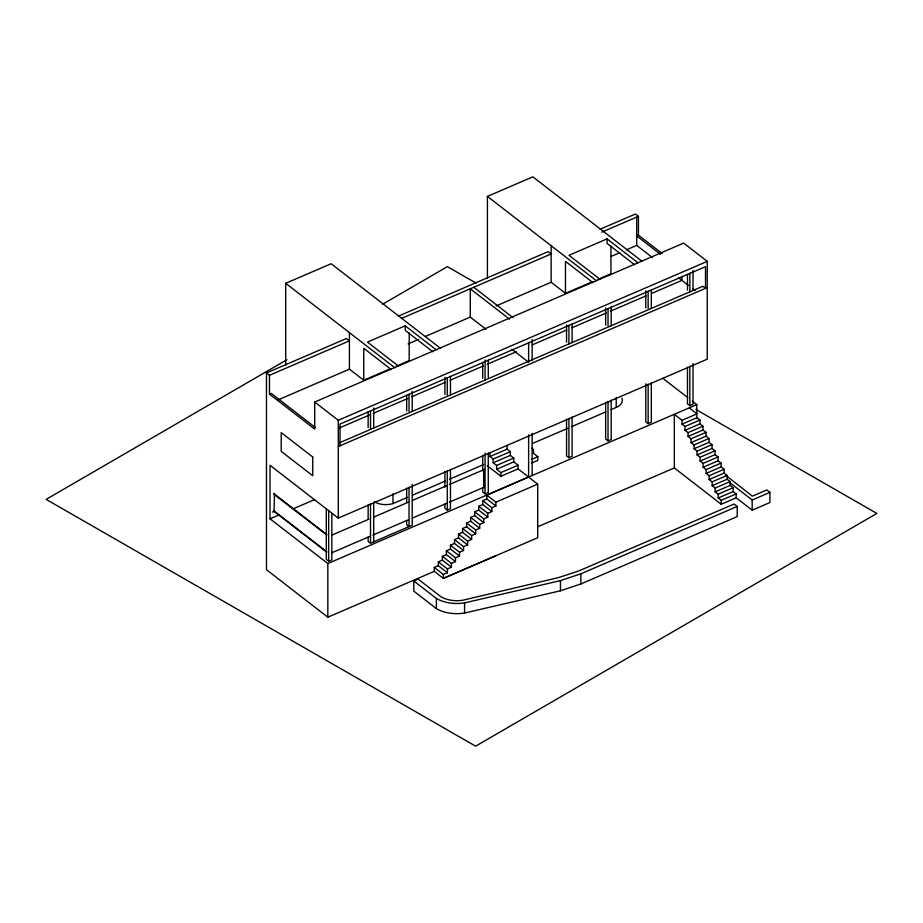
<?xml version="1.0" encoding="UTF-8"?>
<svg xmlns="http://www.w3.org/2000/svg" width="923" height="923" viewBox="0 0 923 923"><rect width="100%" height="100%" fill="white"/><g stroke="black" fill="none" stroke-linecap="round" stroke-linejoin="round"><path stroke-width="1.38" d="M286.88 359.739L46.15 499.378L475.622 746.176L876.85 513.442L695.815 409.42M382.584 304.232L447.378 266.643L476.083 283.142M491.844 557.48L495.882 555.75L443.352 578.375L434.272 571.349L434.272 567.449L438.321 565.707L447.401 572.733L443.352 574.475L434.272 567.449M486.802 498.962L482.764 500.704L491.844 507.731L495.882 505.989L486.802 498.962L486.802 495.143L528.464 477.018M368.139 537.151L368.139 541.386L370.515 543.209L412.212 525.245L412.212 484.413M285.692 365.335L285.692 283.303L331.138 263.724L440.086 348.029M487.413 278.446L487.413 196.403L532.871 176.824L641.82 261.14M266.47 372.95L346.402 338.522L349.425 340.852L269.481 375.292L266.47 372.95L266.47 569.71L327.827 617.199L434.272 571.349M398.482 316.093L548.135 251.621L551.146 253.952L401.482 318.423M600.123 229.227L635.428 214.021L638.451 216.351L638.451 235.169L662.183 253.537M601.773 232.146L638.451 216.351M436.118 349.736L405.22 325.831L367.458 342.098L398.355 366.016M637.966 262.79L607.069 238.884L568.983 255.29L599.881 279.196M269.481 375.292L269.481 394.098L271.212 393.36L315.297 427.476M638.451 235.169L636.72 235.919L660.453 254.287M277.731 400.04L349.425 369.154L363.743 380.23L391.006 368.485M408.104 343.875L418.684 339.318M425.295 336.468L470.269 317.097L485.971 329.257M496.078 305.974L551.146 282.253L565.464 293.341L592.739 281.584M610.841 256.548L619.898 252.648M626.359 249.856L636.72 245.403L652.538 257.644M396.209 366.246L409.189 360.651L409.189 332.845M597.931 279.357L610.922 273.762L610.922 245.956M269.481 394.098L314.697 429.091L314.697 402.047L683.666 243.107L707.237 261.359L707.237 359.185L338.279 518.115L270.024 465.296L270.024 518.807L327.827 563.538L327.827 617.199M314.697 402.047L338.279 420.288L707.237 261.359M338.937 428.134L369.396 415.015M373.377 413.308L407.804 398.471M411.773 396.763L444.886 382.503M450.182 380.218L483.294 365.958M487.263 364.239L516.395 351.698M532.294 344.844L566.722 330.019M572.018 327.734L606.446 312.909M610.426 311.189L646.181 295.787M651.476 293.514L681.935 280.384L681.935 276.323M338.637 443.132L702.818 286.257L705.507 288.345L705.507 266.655L340.01 424.095L340.01 445.786M338.279 446.536L707.237 287.595M272.47 512.069L274.062 511.388L326.765 552.173M270.024 518.807L279.208 514.849M293.652 508.619L314.662 499.574M489.94 452.778L489.94 456.55L507.085 449.166L510.315 451.67L510.315 455.385L513.765 458.05L513.765 461.881L518.068 465.215L518.068 468.884L537.694 484.148L537.694 537.728L443.352 578.375L443.352 574.475M489.94 456.55L493.17 459.054L510.315 451.67M374.473 501.847A15.483 8.942 0 0 0 392.979 503.577L407.435 497.347M412.696 495.086L445.555 480.929M449.501 479.233L483.675 464.511M532.386 443.525L567.749 428.295M571.672 426.599L605.73 411.935M610.968 409.674L616.206 407.424A15.299 8.838 0 0 0 621.883 398.171M493.17 459.054L493.17 462.769L510.315 455.385M331.98 535.063L368.912 519.164M374.196 516.892L408.497 502.112M412.454 500.416L446.755 485.636M449.386 484.506L483.687 469.738C483.398 467.961 484.979 471.042 483.652 469.715L483.687 487.379L449.386 502.147M493.17 462.769L496.62 465.434L513.765 458.05M496.62 465.434L496.62 469.265L513.765 461.881M496.62 469.265L500.924 472.599L518.068 465.215M531.59 459.389L537.832 456.7L537.832 460.369L531.59 463.069M487.263 465.7L500.924 476.268L518.068 468.884M331.98 552.704L370.238 536.228M372.869 535.098L408.497 519.753M412.454 518.057L446.755 503.277M326.304 508.711L326.304 559.407L328.669 561.242L331.842 559.869L331.842 513.407M482.717 487.806L482.717 492.028L485.083 493.863L488.267 492.49L488.267 453.066M566.56 419.307L566.56 455.916L568.926 457.75L572.098 456.377L572.098 416.954M605.661 402.463L605.661 439.071L608.026 440.906L611.199 439.533L611.199 400.109M645.777 383.772L645.777 421.788L648.142 423.622L651.315 422.249L651.315 382.826M687.473 367.216L687.473 403.824L689.85 405.659L693.023 404.286L693.023 363.454M327.827 563.538L696.796 404.609L696.796 418.73M478.725 506.266L482.764 504.523L491.844 511.55L487.794 513.292L478.725 506.266L478.725 510.084L487.794 517.111L483.756 518.853L474.676 511.827L478.725 510.084M725.49 475.126L752.337 496.159L766.794 489.94L769.92 492.363L769.92 502.527L752.176 510.165L736.162 497.774L721.198 504.223L674.321 467.949L674.321 414.369L682.016 420.323L696.98 413.873L689.285 407.92M486.802 495.143L495.882 502.17L537.694 484.148M682.016 420.323L682.016 424.142L696.98 417.692L699.992 420.023L699.992 423.853L703.003 426.184L703.003 430.003L706.026 432.333L706.026 436.164L709.037 438.494L709.037 442.313L712.048 444.644L712.048 448.474L715.06 450.805L715.06 454.624L718.082 456.954L718.082 460.773L721.094 463.115L721.094 466.934L724.105 469.265L724.105 473.084L727.116 475.414L727.116 479.245L730.139 481.575L730.139 485.394L733.15 487.725L733.15 491.555L736.162 493.886L736.162 497.774M470.638 517.388L474.676 515.645L483.756 522.672L479.718 524.414L470.638 517.388L470.638 521.207L479.718 528.233L475.68 529.975L466.6 522.949L470.638 521.207M682.016 424.142L685.028 426.472L699.992 420.023M685.028 426.472L685.028 430.291L699.992 423.853M462.561 528.51L466.6 526.779L475.68 533.794L471.641 535.536L462.561 528.51L462.561 532.34L471.641 539.367L467.603 541.097L458.523 534.071L462.561 532.34M685.028 430.291L688.039 432.633L703.003 426.184M688.039 432.633L688.039 436.452L703.003 430.003M454.474 539.643L458.523 537.901L467.603 544.928L463.554 546.67L454.474 539.643L454.474 543.462L463.554 550.489L459.516 552.231L450.436 545.205L454.474 543.462M688.039 436.452L691.05 438.783L706.026 432.333M691.05 438.783L691.05 442.602L706.026 436.164M446.397 550.766L450.436 549.023L459.516 556.05L455.477 557.792L446.397 550.766L446.397 554.585L455.477 561.611L451.439 563.353L442.359 556.327L446.397 554.585M691.05 442.602L694.073 444.944L709.037 438.494M694.073 444.944L694.073 448.763L709.037 442.313M438.321 561.888L442.359 560.146L451.439 567.172L447.401 568.914L438.321 561.888L438.321 565.707M694.073 448.763L697.084 451.093L712.048 444.644M697.084 451.093L697.084 454.912L712.048 448.474M537.809 526.745L674.321 467.949M697.084 454.912L700.096 457.243L715.06 450.805M413.781 580.948L418.107 579.079L440.721 596.581A21.875 12.634 0 0 0 462.735 600.25L558.357 577.636L578.133 571.21L734.085 504.027L737.212 506.45L737.212 516.615L580.855 583.971L560.446 590.789L464.569 613.045A28.451 16.429 0 0 1 436.383 608.603L413.781 591.112L413.781 580.948L436.383 598.439A28.451 16.429 0 0 0 464.569 602.892L560.446 580.625L580.855 573.806L737.212 506.45M700.096 457.243L700.096 461.073L715.06 454.624M700.096 461.073L703.107 463.404L718.082 456.954M703.107 463.404L703.107 467.223L718.082 460.773M703.107 467.223L706.13 469.553L721.094 463.115M706.13 469.553L706.13 473.384L721.094 466.934M706.13 473.384L709.141 475.714L724.105 469.265M709.141 475.714L709.141 479.533L724.105 473.084M709.141 479.533L712.152 481.864L727.116 475.414M712.152 481.864L712.152 485.683L727.116 479.245M712.152 485.683L715.175 488.025L730.139 481.575M715.175 488.025L715.175 491.844L730.139 485.394M715.175 491.844L718.186 494.174L733.15 487.725M718.186 494.174L718.186 497.993L733.15 491.555M718.186 497.993L721.198 500.335L736.162 493.886M730.139 482.948L752.176 500.001L769.92 492.363M444.921 504.085L444.921 508.308L447.286 510.142L450.459 508.781L450.459 469.357M678.543 277.765L688.535 285.495M692.931 288.899L695.123 290.595M634.655 264.786L607.069 243.441L607.069 238.884M487.413 196.403L596.362 280.719M593.051 282.715L565.464 261.359L565.464 293.341M662.795 378.292L687.727 397.594M692.262 401.101L696.796 404.609M473.787 287.284L513.061 317.674M509.542 319.185L470.269 288.795L470.269 317.097M511.78 349.229L528.614 362.254L528.614 342.445M432.806 351.732L405.22 330.388L405.22 325.831M531.81 448.197L533.529 449.536L533.529 453.366L537.832 456.7M285.692 283.303L394.64 367.608M391.329 369.604L363.743 348.259L363.743 380.23M274.062 493.747L326.765 534.532M326.788 534.971L273.693 494.14L273.819 493.482L274.489 493.54L274.062 510.95L326.788 551.723M752.176 500.001L752.176 510.165M721.198 500.335L721.198 504.223M693.023 270.427L693.023 290.514M689.85 273.231L689.85 291.887M689.85 366.235L689.85 405.659M687.473 274.269L687.473 290.053M651.315 289.822L651.315 308.478M648.142 291.195L648.142 308.409M648.142 384.199L648.142 423.622M645.777 290.791L645.777 308.017M636.72 217.101L636.72 245.403M616.206 397.444L616.206 407.424M611.199 307.105L611.199 325.761M608.026 308.478L608.026 325.692M608.026 401.47L608.026 440.906M605.661 308.074L605.661 325.3M580.855 573.806L580.855 583.971M572.098 323.95L572.098 342.606M568.926 325.323L568.926 343.967M568.926 418.315L568.926 457.75M566.56 324.919L566.56 342.133M560.446 580.625L560.446 590.789M551.146 245.726L551.146 282.253M532.144 339.502L532.144 360.731M532.144 433.291L532.144 475.53M528.614 434.814L528.614 477.053M507.085 445.394L507.085 449.166M500.924 472.599L500.924 476.268M495.882 502.17L495.882 505.989M491.844 507.731L491.844 511.55M488.267 360.062L488.267 377.288M487.794 513.292L487.794 517.111M485.083 359.993L485.083 380.08M485.083 453.02L485.083 493.863M483.756 518.853L483.756 522.672M482.717 362.462L482.717 378.257M482.717 455.42L482.717 470.903M482.764 500.704L482.764 504.523M479.718 524.414L479.718 528.233M475.68 529.975L475.68 533.794M474.676 511.827L474.676 515.645M471.641 535.536L471.641 539.367M467.603 541.097L467.603 544.928M466.6 522.949L466.6 526.779M464.569 602.892L464.569 613.045M463.554 546.67L463.554 550.489M459.516 552.231L459.516 556.05M458.523 534.071L458.523 537.901M455.477 557.792L455.477 561.611M451.439 563.353L451.439 567.172M450.459 376.353L450.459 395.009M450.436 545.205L450.436 549.023M447.401 568.914L447.401 572.733M447.286 377.715L447.286 394.94M447.286 470.718L447.286 510.142M444.921 377.311L444.921 394.536M444.921 471.699L444.921 487.182M442.359 556.327L442.359 560.146M436.383 598.439L436.383 608.603M412.212 391.387L412.212 411.473M409.039 394.19L409.039 411.404M409.039 487.182L409.039 526.618L406.674 524.783L406.674 520.56M406.674 395.229L406.674 411.012M406.674 488.175L406.674 502.25M392.979 493.724L392.979 503.577M373.688 407.978L373.688 428.064M373.688 502.412L373.688 541.836M370.515 410.781L370.515 429.437M370.515 503.785L370.515 543.209M368.139 411.82L368.139 427.603M368.139 504.766L368.139 518.853M349.425 332.626L349.425 369.154M338.279 420.288L338.279 518.115M328.669 510.546L328.669 561.242M483.594 486.906L484.137 487.759L483.629 486.825M273.635 511.457L274.431 511.007L273.635 511.457M312.747 457.023L281.203 432.622L281.203 451.359L312.747 475.76L312.747 457.023"/></g></svg>
